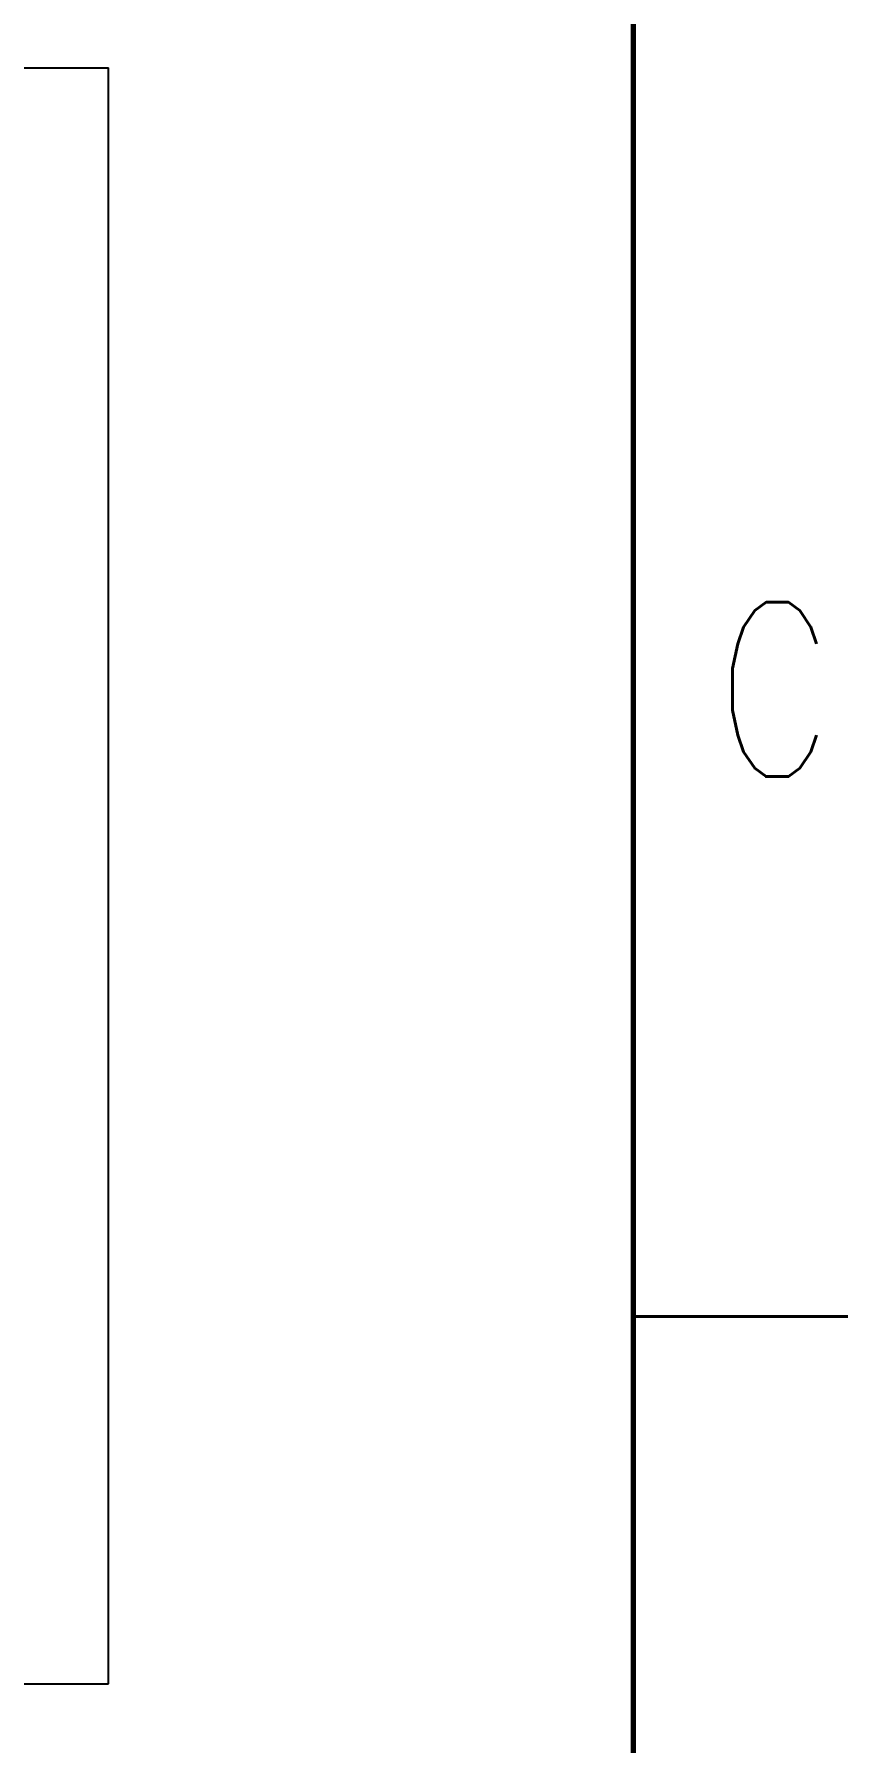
# Model space of a CAD drawing. Header units: millimetres. Extents: x 0 to 294, y 0 to 208.
# Drawn here: x 266.1 to 294.5, y 90.1 to 149.8 of the extents above; entities that cross this region are included whole.
import ezdxf

# ---------------------------------------------------------------- set-up
doc = ezdxf.new("R2010")
doc.units = ezdxf.units.MM
doc.styles.add('SLDTEXTSTYLE0', font='TXT', dxfattribs={"width": 0.75, "bigfont": 'bigfont'})

msp = doc.modelspace()

# ---------------------------------------------------------------- linework, layer by layer
at = {"color": 7, "linetype": 'Continuous', "lineweight": 70}
msp.add_line((287, 200), (287, 10), dxfattribs=at)
at = {"color": 7, "linetype": 'Continuous', "lineweight": 25}
for p, q in [((177.166, 148.657), (268.666, 148.657)), ((268.666, 92.157), (268.666, 148.657)), ((108.666, 92.157), (268.666, 92.157))]:
    msp.add_line(p, q, dxfattribs=at)
at = {"color": 7, "linetype": 'Continuous', "lineweight": 35}
for p, q in [((294.5, 105), (287, 105)), ((287, 105), (294.5, 105))]:
    msp.add_line(p, q, dxfattribs=at)

# ---------------------------------------------------------------- texts
at = {"color": 7, "linetype": 'Continuous', "lineweight": 0, "insert": (291.937, 129.976), "char_height": 6.096, "attachment_point": 2, "style": 'SLDTEXTSTYLE0'}
msp.add_mtext('C', dxfattribs=at)

doc.saveas('drawing.dxf')
